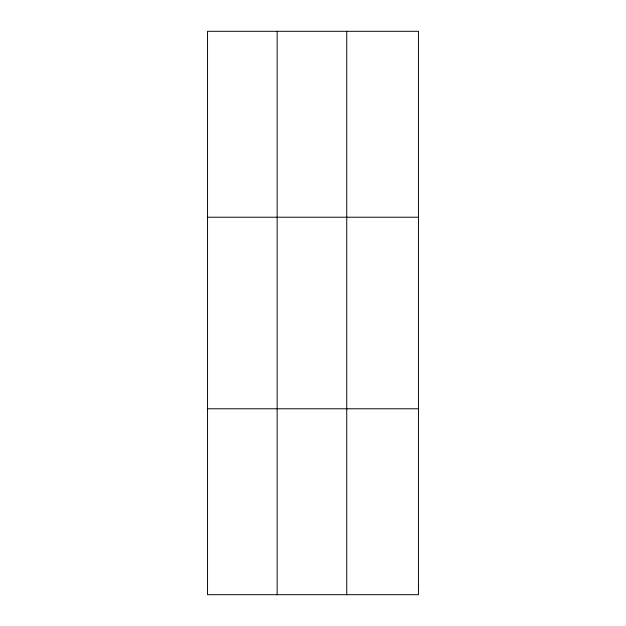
<?xml version="1.0" encoding="UTF-8"?>
<svg xmlns="http://www.w3.org/2000/svg" width="626" height="626" viewBox="0 0 626 626"><rect width="100%" height="100%" fill="white"/><g stroke="black" fill="none" stroke-linecap="round" stroke-linejoin="round"><path stroke-width="0.94" d="M277.146 31.3L277.146 594.7M346.749 31.3L346.749 594.7M207.542 217.222L418.458 217.222M207.542 408.778L418.458 408.778M418.458 585.85L418.458 594.7L207.542 594.7L207.542 31.3L418.458 31.3L418.458 585.85"/></g></svg>
